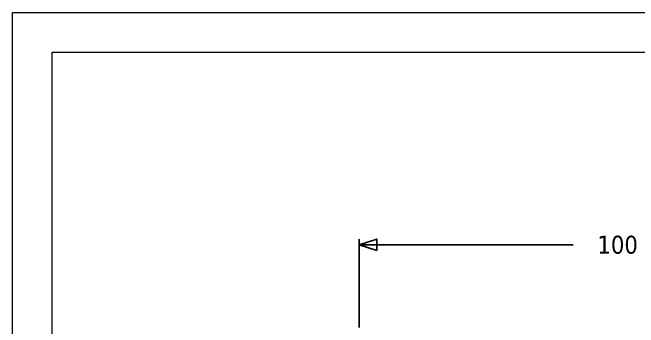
# Model space of a CAD drawing. Header units: inches. Extents: x 12 to 4610, y 7 to 3258.
# Drawn here: x 12 to 1232, y 2645 to 3258 of the extents above; entities that cross this region are included whole.
import ezdxf

# ---------------------------------------------------------------- set-up
doc = ezdxf.new("R2010")
doc.units = ezdxf.units.IN
doc.header["$MEASUREMENT"] = 0
doc.layers.add('tabelka', color=155, linetype='Continuous')
doc.styles.add('Tahoma', font='tahoma.ttf')

msp = doc.modelspace()

# ---------------------------------------------------------------- linework, layer by layer
for p, q in [((687.9, 2645), (687.9, 2817)), ((687.9, 2805.8), (1104.1, 2805.8))]:
    msp.add_line(p, q)
at = {"layer": 'tabelka', "lineweight": 5}
for points in [[(12.5, 3258.3), (4610.1, 3258.3), (4610.1, 7.5), (12.5, 7.5)], [(89.9, 3180.9), (4532.7, 3180.9), (4532.7, 84.9), (89.9, 84.9)]]:
    msp.add_lwpolyline(points, close=True, dxfattribs=at)

# ---------------------------------------------------------------- texts
at = {"insert": (1151.6, 2787.8), "char_height": 35.01, "attachment_point": 7, "style": 'Tahoma'}
msp.add_mtext('100', dxfattribs=at)

# ---------------------------------------------------------------- meshes
mesh = msp.add_polyface()
corners = [(721.7, 2794.5), (687.9, 2805.8), (721.7, 2817)]
mesh.append_faces([[corners[k] for k in face] for face in [(0, 1, 2)]])

doc.saveas('drawing.dxf')
